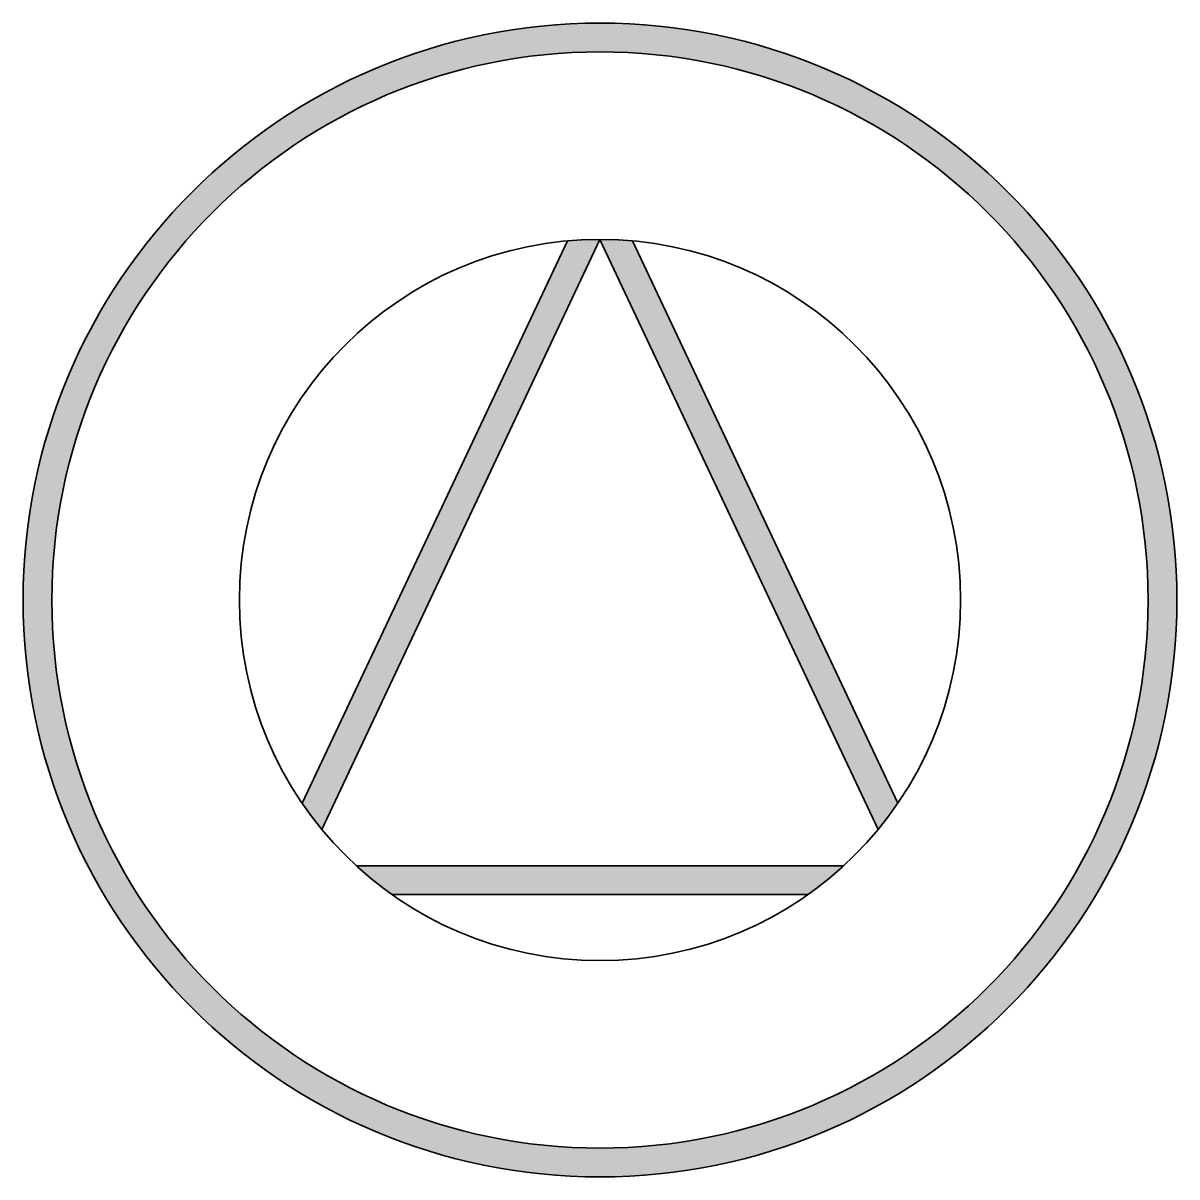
# Model space of a CAD drawing. Header units: feet. Extents: x -148.77 to -144.77, y 141.51 to 145.51.
import ezdxf

# ---------------------------------------------------------------- set-up
doc = ezdxf.new("R2010")
doc.units = ezdxf.units.FT
doc.header["$MEASUREMENT"] = 0
doc.layers.get('0').update_dxf_attribs({"lineweight": 35})

msp = doc.modelspace()

# ---------------------------------------------------------------- hatches: boundary and pattern name
h = msp.add_hatch(color=256)
h.dxf.hatch_style = 1
h.paths.add_polyline_path([(-148.7654, 143.5109, 1), (-144.7654, 143.5109, 1)])
h.paths.add_polyline_path([(-144.8654, 143.5109, -1), (-148.6654, 143.5109, -1)], flags=16)
h = msp.add_hatch(color=256)
h.dxf.hatch_style = 1
h.paths.add_polyline_path([(-146.6524, 144.7558, 0.02263), (-146.7654, 144.7609), (-145.8009, 142.7158, 0.02263), (-145.733, 142.8062)])
h.paths.add_polyline_path([(-145.9204, 142.5898), (-147.6103, 142.5898, 0.031897), (-147.4863, 142.4898), (-146.0444, 142.4898, 0.031897)])
h.paths.add_polyline_path([(-146.7654, 144.7609, 0.02263), (-146.8783, 144.7558), (-147.7978, 142.8062, 0.02263), (-147.7298, 142.7158)])

# ---------------------------------------------------------------- linework, layer by layer
for p, q in [((-146.7654, 144.7609), (-147.7298, 142.7158)), ((-145.8009, 142.7158), (-146.7654, 144.7609)), ((-146.8783, 144.7558), (-147.7978, 142.8062)), ((-145.733, 142.8062), (-146.6524, 144.7558)), ((-147.6103, 142.5898), (-145.9204, 142.5898)), ((-147.4863, 142.4898), (-146.0444, 142.4898))]:
    msp.add_line(p, q)
for radius in [2, 1.9, 1.25]:
    msp.add_circle((-146.7654, 143.5109), radius)

doc.saveas('drawing.dxf')
